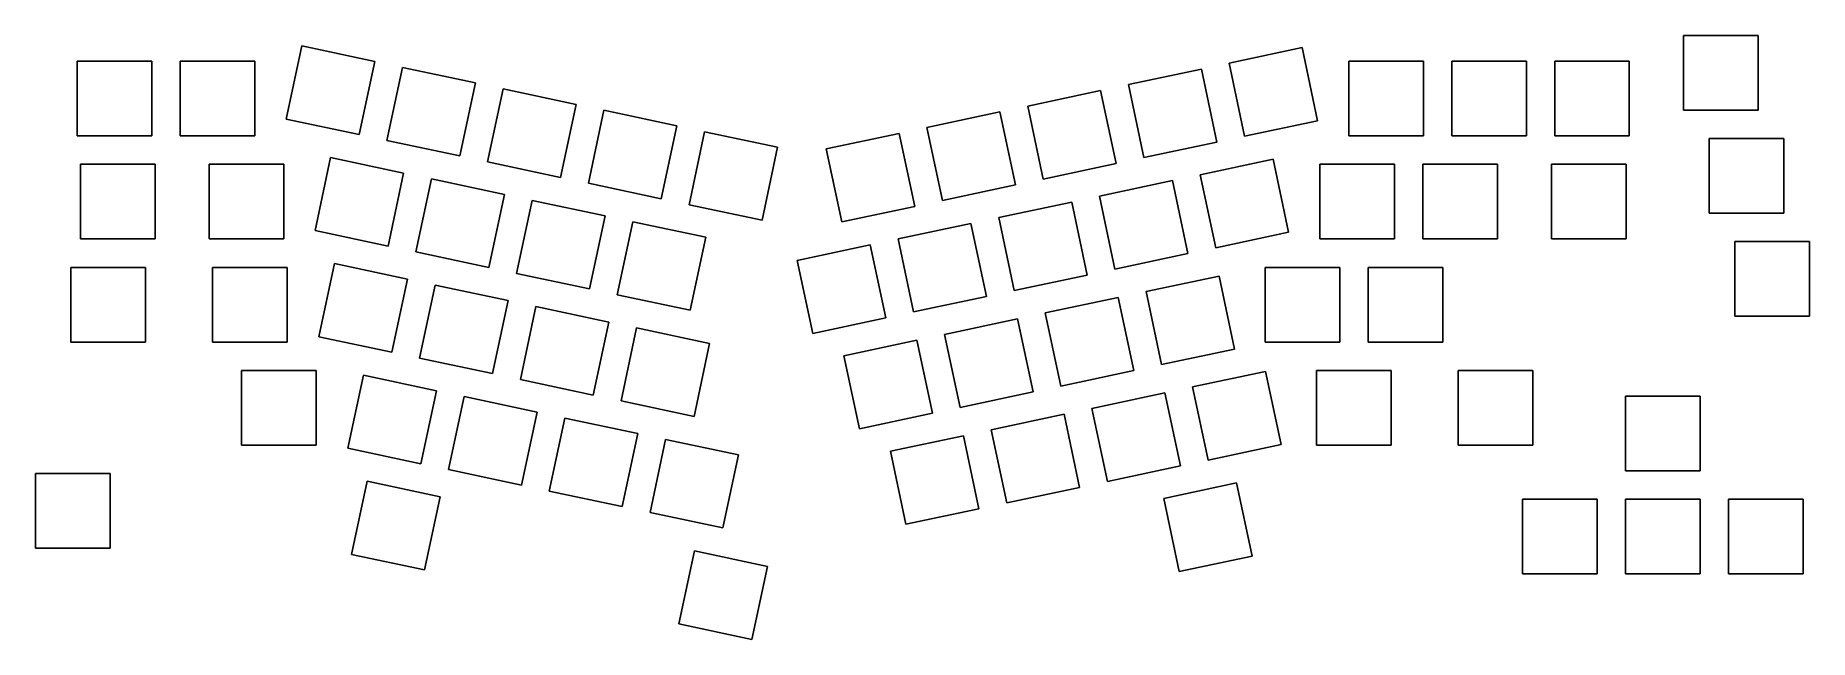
# Model space of a CAD drawing. Extents: x -17 to 312, y -100 to 12.
import ezdxf

# ---------------------------------------------------------------- set-up
doc = ezdxf.new("R2010")
doc.units = 0
doc.layers.add('BLACK', color=7, linetype='CONTINUOUS')

msp = doc.modelspace()

# ---------------------------------------------------------------- linework, layer by layer
at = {"layer": 'BLACK', "linetype": 'CONTINUOUS'}
for p, q in [((288.246, -2.1375), (288.246, 11.6625)), ((288.246, 11.6625), (302.046, 11.6625)), ((302.046, 11.6625), (302.046, -2.1375)), ((-8.9, -6.9), (-8.9, 6.9)), ((-8.9, 6.9), (4.9, 6.9)), ((4.9, 6.9), (4.9, -6.9)), ((10.15, -6.9), (10.15, 6.9)), ((10.15, 6.9), (23.95, 6.9)), ((23.95, 6.9), (23.95, -6.9)), ((29.746, -3.7716), (32.6151, 9.72684)), ((32.6151, 9.72684), (46.1136, 6.85766)), ((46.1136, 6.85766), (43.2444, -6.64078)), ((204.193, 6.5485), (217.692, 9.41768)), ((217.692, 9.41768), (220.561, -4.08076)), ((226.334, -6.9), (226.334, 6.9)), ((226.334, 6.9), (240.134, 6.9)), ((240.134, 6.9), (240.134, -6.9)), ((245.384, -6.9), (245.384, 6.9)), ((245.384, 6.9), (259.184, 6.9)), ((259.184, 6.9), (259.184, -6.9)), ((264.434, -6.9), (264.434, 6.9)), ((264.434, 6.9), (278.234, 6.9)), ((278.234, 6.9), (278.234, -6.9)), ((48.3797, -7.73231), (51.2488, 5.76612)), ((51.2488, 5.76612), (64.7473, 2.89694)), ((185.56, 2.58778), (199.058, 5.45696)), ((199.058, 5.45696), (201.927, -8.04147)), ((207.063, -6.94994), (204.193, 6.5485)), ((64.7473, 2.89694), (61.8781, -10.6015)), ((67.0134, -11.693), (69.8826, 1.80541)), ((69.8826, 1.80541), (83.381, -1.06377)), ((166.926, -1.37294), (180.424, 1.49625)), ((180.424, 1.49625), (183.294, -12.0022)), ((188.429, -10.9107), (185.56, 2.58778)), ((83.381, -1.06377), (80.5118, -14.5622)), ((85.6471, -15.6537), (88.5163, -2.15531)), ((88.5163, -2.15531), (102.015, -5.02449)), ((148.292, -5.33365), (161.791, -2.46447)), ((161.791, -2.46447), (164.66, -15.9629)), ((169.795, -14.8714), (166.926, -1.37294)), ((302.046, -2.1375), (288.246, -2.1375)), ((43.2444, -6.64078), (29.746, -3.7716)), ((102.015, -5.02449), (99.1455, -18.5229)), ((104.281, -19.6145), (107.15, -6.11603)), ((107.15, -6.11603), (120.648, -8.98521)), ((129.658, -9.29437), (143.157, -6.42519)), ((143.157, -6.42519), (146.026, -19.9236)), ((151.161, -18.8321), (148.292, -5.33365)), ((220.561, -4.08076), (207.063, -6.94994)), ((4.9, -6.9), (-8.9, -6.9)), ((23.95, -6.9), (10.15, -6.9)), ((61.8781, -10.6015), (48.3797, -7.73231)), ((120.648, -8.98521), (117.779, -22.4836)), ((132.528, -22.7928), (129.658, -9.29437)), ((201.927, -8.04147), (188.429, -10.9107)), ((240.134, -6.9), (226.334, -6.9)), ((259.184, -6.9), (245.384, -6.9)), ((278.234, -6.9), (264.434, -6.9)), ((293.009, -21.1875), (293.009, -7.3875)), ((293.009, -7.3875), (306.809, -7.3875)), ((306.809, -7.3875), (306.809, -21.1875)), ((-8.30469, -25.95), (-8.30469, -12.15)), ((-8.30469, -12.15), (5.49531, -12.15)), ((5.49531, -12.15), (5.49531, -25.95)), ((15.5078, -25.95), (15.5078, -12.15)), ((15.5078, -12.15), (29.3078, -12.15)), ((29.3078, -12.15), (29.3078, -25.95)), ((35.1021, -24.3857), (37.9713, -10.8872)), ((37.9713, -10.8872), (51.4697, -13.7564)), ((80.5118, -14.5622), (67.0134, -11.693)), ((183.294, -12.0022), (169.795, -14.8714)), ((198.837, -14.0656), (212.336, -11.1964)), ((212.336, -11.1964), (215.205, -24.6948)), ((220.976, -25.95), (220.976, -12.15)), ((220.976, -12.15), (234.776, -12.15)), ((234.776, -12.15), (234.776, -25.95)), ((240.026, -25.95), (240.026, -12.15)), ((240.026, -12.15), (253.826, -12.15)), ((253.826, -12.15), (253.826, -25.95)), ((263.839, -25.95), (263.839, -12.15)), ((263.839, -12.15), (277.639, -12.15)), ((277.639, -12.15), (277.639, -25.95)), ((51.4697, -13.7564), (48.6005, -27.2548)), ((53.7358, -28.3464), (56.605, -14.8479)), ((56.605, -14.8479), (70.1034, -17.7171)), ((99.1455, -18.5229), (85.6471, -15.6537)), ((164.66, -15.9629), (151.161, -18.8321)), ((180.203, -18.0263), (193.702, -15.1571)), ((193.702, -15.1571), (196.571, -28.6555)), ((201.706, -27.564), (198.837, -14.0656)), ((70.1034, -17.7171), (67.2342, -31.2156)), ((72.3695, -32.3071), (75.2387, -18.8087)), ((75.2387, -18.8087), (88.7371, -21.6778)), ((117.779, -22.4836), (104.281, -19.6145)), ((161.57, -21.987), (175.068, -19.1178)), ((175.068, -19.1178), (177.937, -32.6163)), ((183.073, -31.5247), (180.203, -18.0263)), ((88.7371, -21.6778), (85.868, -35.1763)), ((91.0032, -36.2678), (93.8724, -22.7694)), ((93.8724, -22.7694), (107.371, -25.6386)), ((146.026, -19.9236), (132.528, -22.7928)), ((164.439, -35.4854), (161.57, -21.987)), ((306.809, -21.1875), (293.009, -21.1875)), ((5.49531, -25.95), (-8.30469, -25.95)), ((29.3078, -25.95), (15.5078, -25.95)), ((48.6005, -27.2548), (35.1021, -24.3857)), ((107.371, -25.6386), (104.502, -39.137)), ((142.936, -25.9477), (156.434, -23.0785)), ((145.805, -39.4462), (142.936, -25.9477)), ((156.434, -23.0785), (159.304, -36.577)), ((215.205, -24.6948), (201.706, -27.564)), ((234.776, -25.95), (220.976, -25.95)), ((253.826, -25.95), (240.026, -25.95)), ((277.639, -25.95), (263.839, -25.95)), ((67.2342, -31.2156), (53.7358, -28.3464)), ((124.302, -29.9084), (137.801, -27.0393)), ((137.801, -27.0393), (140.67, -40.5377)), ((196.571, -28.6555), (183.073, -31.5247)), ((297.772, -40.2375), (297.772, -26.4375)), ((297.772, -26.4375), (311.571, -26.4375)), ((311.571, -26.4375), (311.571, -40.2375)), ((-10.0906, -45), (-10.0906, -31.2)), ((-10.0906, -31.2), (3.70937, -31.2)), ((3.70937, -31.2), (3.70937, -45)), ((16.1031, -45), (16.1031, -31.2)), ((16.1031, -31.2), (29.9031, -31.2)), ((29.9031, -31.2), (29.9031, -45)), ((35.7998, -44.0096), (38.669, -30.5111)), ((38.669, -30.5111), (52.1674, -33.3803)), ((85.868, -35.1763), (72.3695, -32.3071)), ((127.172, -43.4069), (124.302, -29.9084)), ((177.937, -32.6163), (164.439, -35.4854)), ((188.823, -35.6698), (202.321, -32.8006)), ((202.321, -32.8006), (205.19, -46.2991)), ((210.856, -45), (210.856, -31.2)), ((210.856, -31.2), (224.656, -31.2)), ((224.656, -31.2), (224.656, -45)), ((229.906, -45), (229.906, -31.2)), ((229.906, -31.2), (243.706, -31.2)), ((243.706, -31.2), (243.706, -45)), ((52.1674, -33.3803), (49.2982, -46.8787)), ((54.4335, -47.9703), (57.3027, -34.4718)), ((57.3027, -34.4718), (70.8011, -37.341)), ((191.692, -49.1683), (188.823, -35.6698)), ((70.8011, -37.341), (67.932, -50.8395)), ((73.0672, -51.931), (75.9364, -38.4326)), ((75.9364, -38.4326), (89.4348, -41.3017)), ((104.502, -39.137), (91.0032, -36.2678)), ((159.304, -36.577), (145.805, -39.4462)), ((170.189, -39.6305), (183.687, -36.7614)), ((183.687, -36.7614), (186.557, -50.2598)), ((89.4348, -41.3017), (86.5657, -54.8002)), ((91.7009, -55.8917), (94.5701, -42.3933)), ((94.5701, -42.3933), (108.069, -45.2625)), ((140.67, -40.5377), (127.172, -43.4069)), ((151.555, -43.5913), (165.054, -40.7221)), ((165.054, -40.7221), (167.923, -54.2205)), ((173.058, -53.129), (170.189, -39.6305)), ((311.571, -40.2375), (297.772, -40.2375)), ((3.70937, -45), (-10.0906, -45)), ((29.9031, -45), (16.1031, -45)), ((49.2982, -46.8787), (35.7998, -44.0096)), ((108.069, -45.2625), (105.199, -58.7609)), ((132.921, -47.552), (146.42, -44.6828)), ((146.42, -44.6828), (149.289, -58.1812)), ((154.424, -57.0897), (151.555, -43.5913)), ((224.656, -45), (210.856, -45)), ((243.706, -45), (229.906, -45)), ((67.932, -50.8395), (54.4335, -47.9703)), ((135.791, -61.0504), (132.921, -47.552)), ((205.19, -46.2991), (191.692, -49.1683)), ((21.4609, -64.05), (21.4609, -50.25)), ((21.4609, -50.25), (35.2609, -50.25)), ((35.2609, -50.25), (35.2609, -64.05)), ((41.1559, -64.6236), (44.0251, -51.1252)), ((44.0251, -51.1252), (57.5236, -53.9944)), ((86.5657, -54.8002), (73.0672, -51.931)), ((186.557, -50.2598), (173.058, -53.129)), ((197.442, -53.3134), (210.94, -50.4442)), ((210.94, -50.4442), (213.809, -63.9426)), ((220.381, -64.05), (220.381, -50.25)), ((220.381, -50.25), (234.181, -50.25)), ((234.181, -50.25), (234.181, -64.05)), ((246.575, -64.05), (246.575, -50.25)), ((246.575, -50.25), (260.375, -50.25)), ((260.375, -50.25), (260.375, -64.05)), ((57.5236, -53.9944), (54.6544, -67.4928)), ((59.7897, -68.5843), (62.6588, -55.0859)), ((62.6588, -55.0859), (76.1573, -57.9551)), ((167.923, -54.2205), (154.424, -57.0897)), ((178.808, -57.2741), (192.306, -54.4049)), ((192.306, -54.4049), (195.176, -67.9033)), ((200.311, -66.8118), (197.442, -53.3134)), ((277.531, -68.8125), (277.531, -55.0125)), ((277.531, -55.0125), (291.331, -55.0125)), ((291.331, -55.0125), (291.331, -68.8125)), ((76.1573, -57.9551), (73.2881, -71.4535)), ((78.4234, -72.5451), (81.2925, -59.0466)), ((81.2925, -59.0466), (94.791, -61.9158)), ((105.199, -58.7609), (91.7009, -55.8917)), ((149.289, -58.1812), (135.791, -61.0504)), ((160.174, -61.2348), (173.673, -58.3656)), ((173.673, -58.3656), (176.542, -71.864)), ((181.677, -70.7725), (178.808, -57.2741)), ((94.791, -61.9158), (91.9218, -75.4142)), ((141.541, -65.1955), (155.039, -62.3263)), ((155.039, -62.3263), (157.908, -75.8248)), ((163.044, -74.7332), (160.174, -61.2348)), ((35.2609, -64.05), (21.4609, -64.05)), ((54.6544, -67.4928), (41.1559, -64.6236)), ((97.0571, -76.5058), (99.9263, -63.0073)), ((99.9263, -63.0073), (113.425, -65.8765)), ((144.41, -78.6939), (141.541, -65.1955)), ((213.809, -63.9426), (200.311, -66.8118)), ((234.181, -64.05), (220.381, -64.05)), ((260.375, -64.05), (246.575, -64.05)), ((73.2881, -71.4535), (59.7897, -68.5843)), ((113.425, -65.8765), (110.556, -79.375)), ((195.176, -67.9033), (181.677, -70.7725)), ((291.331, -68.8125), (277.531, -68.8125)), ((-16.6391, -83.1), (-16.6391, -69.3)), ((-16.6391, -69.3), (-2.83906, -69.3)), ((-2.83906, -69.3), (-2.83906, -83.1)), ((41.8537, -84.2475), (44.7228, -70.7491)), ((44.7228, -70.7491), (58.2213, -73.6183)), ((176.542, -71.864), (163.044, -74.7332)), ((192.086, -73.9274), (205.584, -71.0582)), ((205.584, -71.0582), (208.453, -84.5567)), ((58.2213, -73.6183), (55.3521, -87.1167)), ((91.9218, -75.4142), (78.4234, -72.5451)), ((194.955, -87.4259), (192.086, -73.9274)), ((258.481, -87.8625), (258.481, -74.0625)), ((258.481, -74.0625), (272.281, -74.0625)), ((272.281, -74.0625), (272.281, -87.8625)), ((277.531, -87.8625), (277.531, -74.0625)), ((277.531, -74.0625), (291.331, -74.0625)), ((291.331, -74.0625), (291.331, -87.8625)), ((296.581, -87.8625), (296.581, -74.0625)), ((296.581, -74.0625), (310.381, -74.0625)), ((310.381, -74.0625), (310.381, -87.8625)), ((110.556, -79.375), (97.0571, -76.5058)), ((157.908, -75.8248), (144.41, -78.6939)), ((-2.83906, -83.1), (-16.6391, -83.1)), ((55.3521, -87.1167), (41.8537, -84.2475)), ((102.413, -97.1198), (105.282, -83.6214)), ((105.282, -83.6214), (118.781, -86.4906)), ((208.453, -84.5567), (194.955, -87.4259)), ((118.781, -86.4906), (115.912, -99.989)), ((272.281, -87.8625), (258.481, -87.8625)), ((291.331, -87.8625), (277.531, -87.8625)), ((310.381, -87.8625), (296.581, -87.8625)), ((115.912, -99.989), (102.413, -97.1198))]:
    msp.add_line(p, q, dxfattribs=at)

doc.saveas('drawing.dxf')
